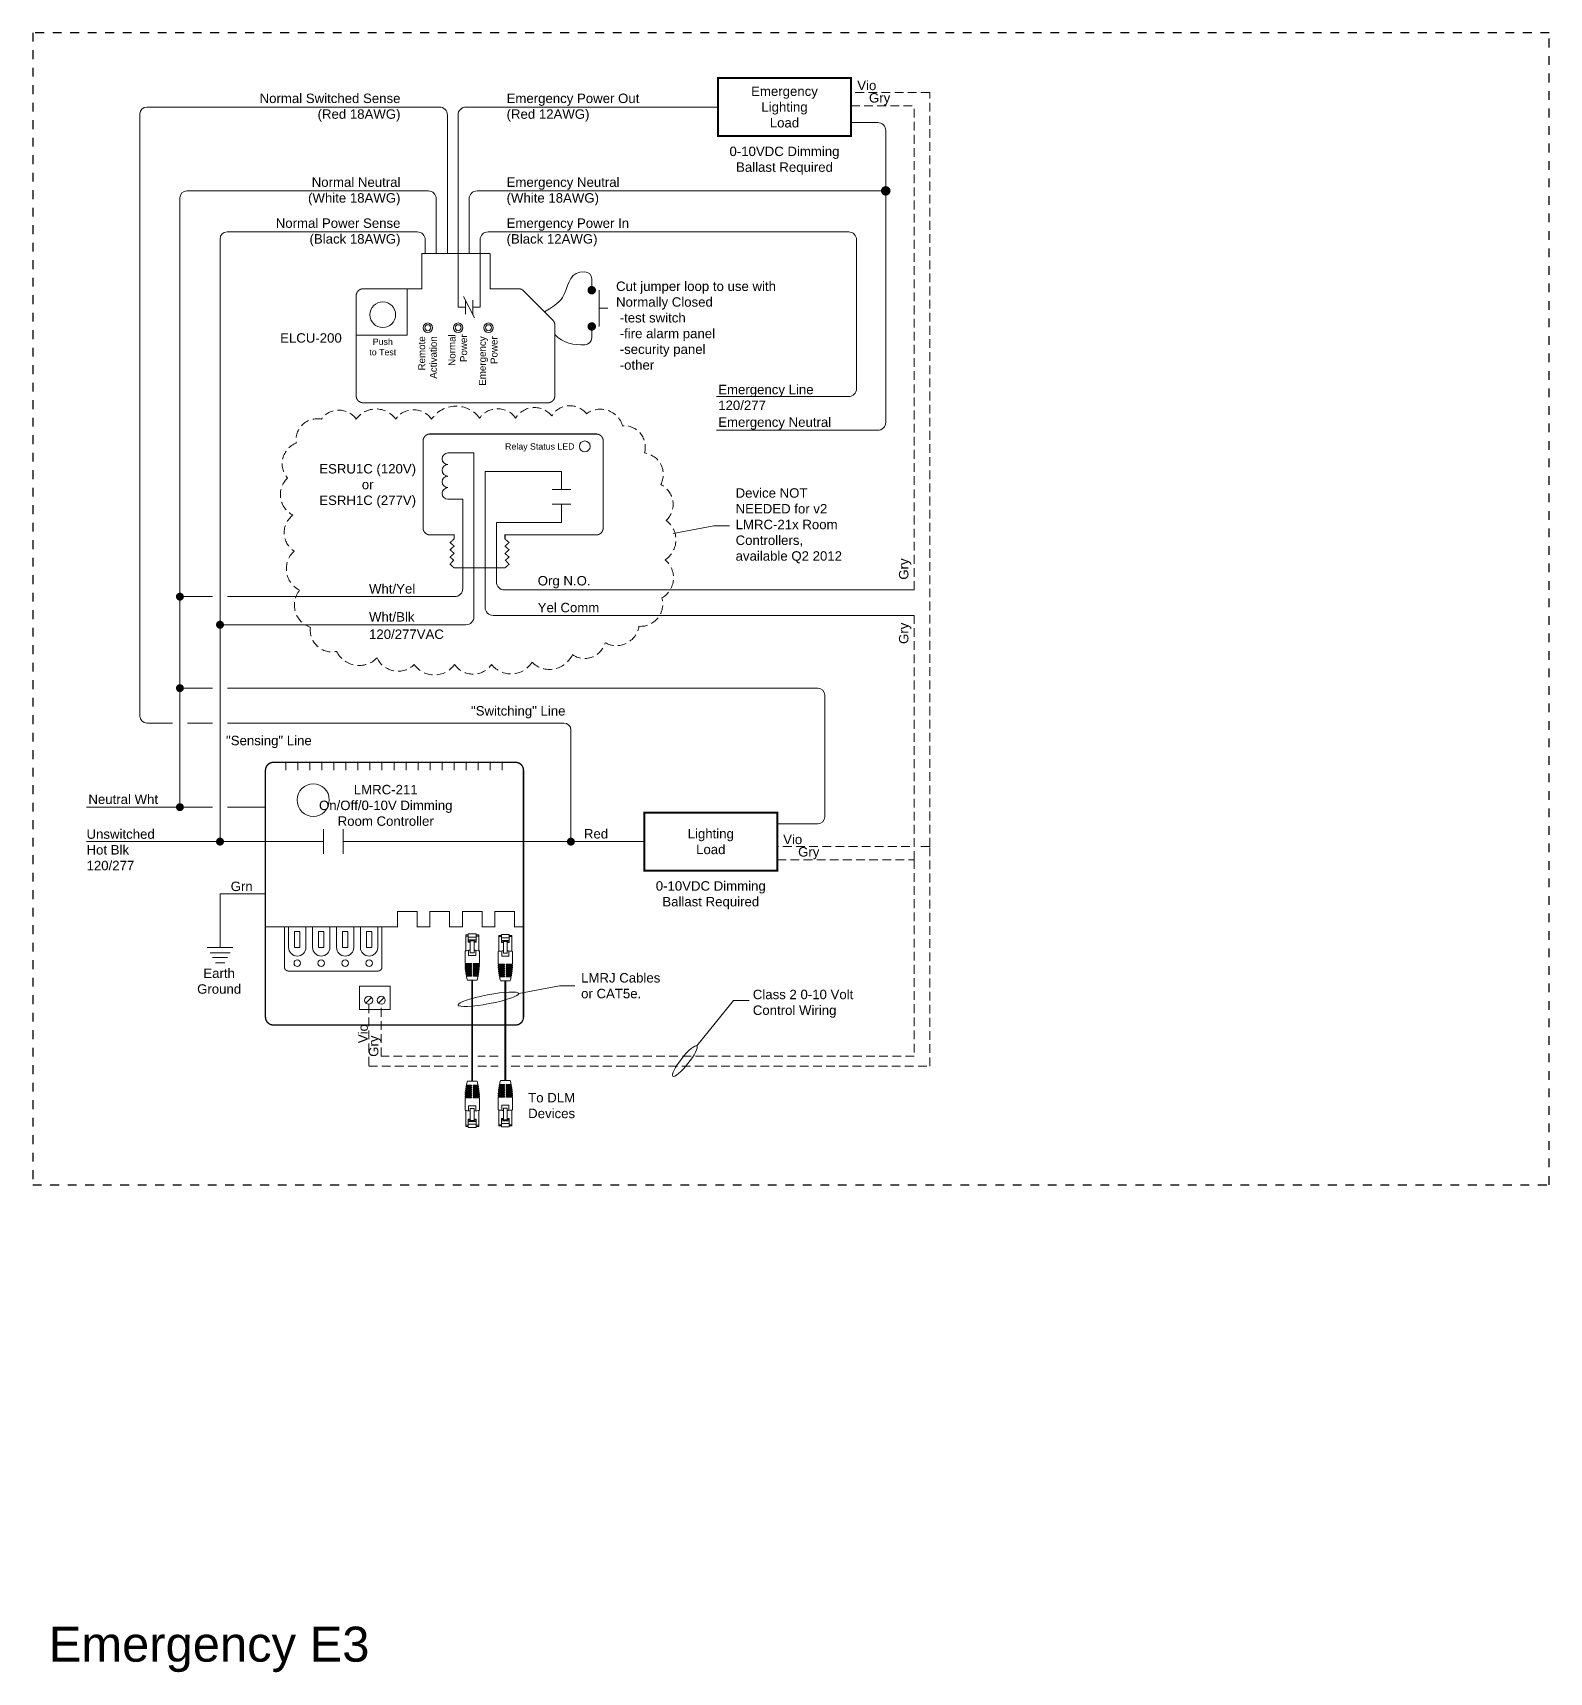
# Model space of a CAD drawing. Header units: inches. Extents: x -60 to 2005, y -577 to 104.
# Drawn here: x 1043.14 to 1086.46, y -53.14 to -6.3 of the extents above; entities that cross this region are included whole.
import ezdxf

# ---------------------------------------------------------------- set-up
doc = ezdxf.new("R2010")
doc.units = ezdxf.units.IN
doc.header["$MEASUREMENT"] = 0
for name, pattern in [('Demo', [0.5, 0.25, -0.25]), ('HIDDEN', [0.375, 0.25, -0.125]), ('HIDDEN2', [0.1875, 0.125, -0.0625])]:
    doc.linetypes.add(name, pattern=pattern)
doc.layers.get('0').update_dxf_attribs({"lineweight": 5})
doc.layers.add('PS Borders', color=40, linetype='Demo', lineweight=5, plot=False)
for name, color, linetype, lineweight in [('WS', 3, 'Continuous', 5), ('WS_DETAIL', 7, 'Continuous', 5), ('WS_LineVoltage', 1, 'Continuous', 5), ('WS_LowVoltage', 6, 'Continuous', 5)]:
    doc.layers.add(name, color=color, linetype=linetype, lineweight=lineweight)
doc.styles.add('ARIAL', font='arial.ttf')

# ---------------------------------------------------------------- blocks, each defined once
blk = doc.blocks.new('A$C756910A1')
at = {"layer": 'WS_DETAIL'}
for p, q in [((0.15, 6.6), (0.15, 10.17)), ((0.15, 10.17), (0.73, 10.17)), ((0.73, 9.92), (0.15, 9.92)), ((0.73, 10.43), (0.73, 8.56)), ((0.73, 10.43), (2.51, 10.43)), ((2.51, 9.66), (0.73, 9.66)), ((2.51, 9.06), (0.73, 9.06)), ((0.73, 8.74), (1.17, 8.74)), ((0.73, 8.56), (1.17, 8.56)), ((1.17, 6.17), (1.17, 9.06)), ((1.17, 8.85), (2.06, 8.85)), ((2.06, 6.17), (2.06, 9.06)), ((2.06, 8.74), (2.51, 8.74)), ((2.51, 8.56), (2.06, 8.56)), ((2.51, 10.43), (2.51, 8.56)), ((3.08, 10.17), (2.51, 10.17)), ((3.08, 9.92), (2.51, 9.92)), ((3.08, 6.6), (3.08, 10.17)), ((0, 6.56), (0, 3.73)), ((0, 3.73), (1.43, 3.73)), ((0.81, 6.7), (0.81, 5.55)), ((0.81, 5.55), (2.42, 5.55)), ((0.89, 3.73), (0.89, 3.51)), ((1.17, 6.17), (2.06, 6.17)), ((1.43, 3.51), (1.43, 3.73)), ((1.8, 3.73), (3.23, 3.73)), ((1.8, 3.51), (1.8, 3.73)), ((2.34, 3.73), (2.34, 3.51)), ((2.42, 6.7), (2.42, 5.55)), ((3.23, 6.56), (3.23, 3.73)), ((0, 3.51), (1.43, 3.51)), ((0.01, 3.29), (1.43, 3.29)), ((0.02, 3.06), (1.43, 3.06)), ((0.03, 2.84), (1.43, 2.84)), ((0.05, 2.62), (1.43, 2.62)), ((0.07, 2.4), (1.43, 2.4)), ((0.09, 2.18), (1.43, 2.18)), ((0.12, 1.96), (1.43, 1.96)), ((0.15, 1.74), (1.43, 1.74)), ((0.18, 1.52), (1.43, 1.52)), ((0.22, 1.3), (1.43, 1.3)), ((0.26, 1.08), (1.43, 1.08)), ((0.31, 0.86), (1.43, 0.86)), ((0.89, 3.29), (0.89, 3.06)), ((0.89, 2.84), (0.89, 2.62)), ((0.89, 2.4), (0.89, 2.18)), ((0.89, 1.96), (0.89, 1.74)), ((0.89, 1.52), (0.89, 1.3)), ((0.89, 1.08), (0.89, 0.86)), ((1.43, 3.06), (1.43, 3.29)), ((1.43, 2.62), (1.43, 2.84)), ((1.43, 2.18), (1.43, 2.4)), ((1.43, 1.74), (1.43, 1.96)), ((1.43, 1.3), (1.43, 1.52)), ((1.43, 0.86), (1.43, 1.08)), ((1.8, 3.51), (3.23, 3.51)), ((1.8, 3.29), (3.23, 3.29)), ((1.8, 3.06), (1.8, 3.29)), ((1.8, 3.06), (3.22, 3.06)), ((1.8, 2.84), (3.2, 2.84)), ((1.8, 2.62), (1.8, 2.84)), ((1.8, 2.62), (3.19, 2.62)), ((1.8, 2.4), (3.17, 2.4)), ((1.8, 2.18), (1.8, 2.4)), ((1.8, 2.18), (3.14, 2.18)), ((1.8, 1.96), (3.12, 1.96)), ((1.8, 1.74), (1.8, 1.96)), ((1.8, 1.74), (3.09, 1.74)), ((1.8, 1.52), (3.05, 1.52)), ((1.8, 1.3), (1.8, 1.52)), ((1.8, 1.3), (3.01, 1.3)), ((1.8, 1.08), (2.97, 1.08)), ((1.8, 0.86), (1.8, 1.08)), ((1.8, 0.86), (2.92, 0.86)), ((2.34, 3.29), (2.34, 3.06)), ((2.34, 2.84), (2.34, 2.62)), ((2.34, 2.4), (2.34, 2.18)), ((2.34, 1.96), (2.34, 1.74)), ((2.34, 1.52), (2.34, 1.3)), ((2.34, 1.08), (2.34, 0.86)), ((2.69, 0), (0.52, 0))]:
    blk.add_line(p, q, dxfattribs=at)
for centre, radius, start, end in [((1.62, -0.58), 7.33, 93.502, 102.7411), ((1.62, -0.58), 7.33, 77.2589, 86.498), ((13.49, 3.73), 13.49, 180.937, 181.8742), ((13.49, 3.73), 13.49, 182.8119, 183.7504), ((13.49, 3.73), 13.49, 184.6899, 185.6307), ((13.49, 3.73), 13.49, 186.573, 187.5171), ((13.49, 3.73), 13.49, 188.4632, 189.4117), ((13.49, 3.73), 13.49, 190.3627, 191.3167), ((13.49, 3.73), 13.49, 192.2739, 196.0379), ((-10.25, 3.73), 13.49, 343.9621, 347.7261), ((-10.25, 3.73), 13.49, 348.6833, 349.6373), ((-10.25, 3.73), 13.49, 350.5883, 351.5368), ((-10.25, 3.73), 13.49, 352.4829, 353.427), ((-10.25, 3.73), 13.49, 354.3693, 355.3101), ((-10.25, 3.73), 13.49, 356.2496, 357.1881), ((-10.25, 3.73), 13.49, 358.1258, 359.063)]:
    blk.add_arc(centre, radius, start, end, dxfattribs=at)
blk = doc.blocks.new('A$C222B27AB')
at = {"const_width": 0.25}
blk.add_lwpolyline([(0.12, 11.27), (0.12, 1.12, 0.414214), (1.12, 0.12), (23.67, 0.12, 0.414214), (24.67, 1.12), (24.67, 11.27)], format="xyb", dxfattribs=at)
for points in [[(2.69, 6.06), (4.02, 6.06), (4.02, 10.08), (2.69, 10.08)], [(8.72, 6.06), (10.05, 6.06), (10.05, 10.08), (8.72, 10.08)], [(14.75, 6.06), (16.07, 6.06), (16.07, 10.08), (14.75, 10.08)], [(20.78, 6.06), (22.1, 6.06), (22.1, 10.08), (20.78, 10.08)]]:
    blk.add_lwpolyline(points, close=True)
at = {"layer": 'WS_DETAIL'}
for p, q in [((1.17, 11.27), (1.17, 6.06)), ((5.54, 6.06), (5.54, 11.27)), ((7.2, 11.27), (7.2, 6.06)), ((11.57, 6.06), (11.57, 11.27)), ((13.23, 11.27), (13.23, 6.06)), ((17.6, 6.06), (17.6, 11.27)), ((19.26, 11.27), (19.26, 6.06)), ((23.62, 6.06), (23.62, 11.27))]:
    blk.add_line(p, q, dxfattribs=at)
for centre in [(3.36, 2.11), (9.38, 2.11), (15.41, 2.11), (21.44, 2.11)]:
    blk.add_circle(centre, 0.82, dxfattribs=at)
for centre in [(3.36, 6.06), (9.38, 6.06), (15.41, 6.06), (21.44, 6.06)]:
    blk.add_arc(centre, 2.18, 180, 0, dxfattribs=at)
blk = doc.blocks.new('A$C2A821E27')
for p, q in [((1.27, 1.3), (2.43, 2.46)), ((3.84, 1.3), (5, 2.46))]:
    blk.add_line(p, q)
blk.add_lwpolyline([(0, 4.76), (6.27, 4.76), (6.27, 0), (0, 0)], close=True)
for centre in [(1.85, 1.88), (4.42, 1.88)]:
    blk.add_circle(centre, 0.82)
blk = doc.blocks.new('A$C017659A6')
for p, q in [((0, 0.245), (0.409, 0.245)), ((0.044, 0.16), (0.365, 0.16)), ((0.082, 0.085), (0.326, 0.085)), ((0.129, 0), (0.28, 0))]:
    blk.add_line(p, q)

msp = doc.modelspace()

# ---------------------------------------------------------------- linework, layer by layer
at = {"linetype": 'HIDDEN'}
msp.add_lwpolyline([(1054.535, -17.335, 0.520567), (1053.506, -17.335, 0.520567), (1053.506, -17.335, 0.520567), (1052.383, -17.335, 0.520567), (1052.383, -17.335, 0.520567), (1051.386, -17.335, 0.520567), (1051.386, -17.335, 0.520567), (1050.669, -18.02, 0.520567), (1050.669, -18.02, 0.520567), (1050.419, -19.017, 0.520567), (1050.419, -19.017, 0.520567), (1050.575, -20.076, 0.520567), (1050.575, -20.076, 0.520567), (1050.606, -21.104, 0.520567), (1050.606, -21.104, 0.520567), (1050.762, -22.225, 0.520567), (1050.762, -22.225, 0.520567), (1051.074, -23.284, 0.520567), (1051.074, -23.284, 0.520567), (1051.822, -23.97, 0.520567), (1051.822, -23.97, 0.520567), (1052.976, -24.157, 0.520567), (1052.976, -24.157, 0.520567), (1054.036, -24.344, 0.520567), (1054.036, -24.344, 0.520567), (1055.19, -24.344, 0.520567), (1055.19, -24.344, 0.520567), (1056.25, -24.344, 0.520567), (1056.25, -24.344, 0.520567), (1057.403, -24.281, 0.520567), (1057.403, -24.281, 0.520567), (1058.557, -24.063, 0.520567), (1058.557, -24.063, 0.520567), (1059.492, -23.721, 0.520567), (1059.492, -23.721, 0.520567), (1060.459, -23.253, 0.520567), (1060.459, -23.253, 0.520567), (1061.114, -22.443, 0.520567), (1061.114, -22.443, 0.520567), (1061.207, -21.353, 0.520567), (1061.207, -21.353, 0.520567), (1061.238, -20.232, 0.520567), (1061.238, -20.232, 0.520567), (1061.082, -19.204, 0.520567), (1061.082, -19.204, 0.520567), (1060.615, -18.3, 0.520567), (1060.615, -18.3, 0.520567), (1059.991, -17.522, 0.520567), (1059.991, -17.522, 0.520567), (1058.962, -17.179, 0.520567), (1058.962, -17.179, 0.520567), (1057.965, -17.241, 0.520567), (1057.965, -17.241, 0.520567), (1056.936, -17.304, 0.520567), (1056.936, -17.304, 0.520567), (1055.907, -17.304, 0.520567), (1055.907, -17.304, 0.520567)], format="xyb", close=True, dxfattribs=at)
at = {"layer": 'PS Borders', "lineweight": -3}
msp.add_lwpolyline([(1043.141, -39.211), (1086.462, -39.211), (1086.462, -6.295), (1043.141, -6.295)], close=True, dxfattribs=at)
at = {"layer": 'WS'}
for points, const_width in [([(1055.694, -33.362), (1055.694, -36.234)], 0.051), ([(1056.64, -36.234), (1056.64, -33.378)], 0.0568)]:
    msp.add_lwpolyline(points, dxfattribs=dict(at, const_width=const_width))
at = {"layer": 'WS_DETAIL', "color": 7}
for p, q in [((1059.11, -13.33), (1059.11, -13.65)), ((1053.841, -14.936), (1053.841, -13.609)), ((1059.32, -13.65), (1059.32, -14.686)), ((1059.571, -14.168), (1059.32, -14.168)), ((1052.38, -14.936), (1053.841, -14.936)), ((1059.11, -14.686), (1059.11, -15.006)), ((1058.249, -18.826), (1056.066, -18.826)), ((1058.249, -19.344), (1058.249, -18.826)), ((1058.515, -19.344), (1057.983, -19.344)), ((1058.515, -19.768), (1057.983, -19.768)), ((1058.249, -19.768), (1058.249, -20.285)), ((1058.249, -20.285), (1056.386, -20.285)), ((1062.601, -20.381), (1063.043, -20.381)), ((1046.399, -26.016), (1047.129, -26.016)), ((1047.56, -26.016), (1048.275, -26.016)), ((1051.442, -29.052), (1051.442, -29.758)), ((1051.443, -29.052), (1051.443, -29.758)), ((1052.004, -29.052), (1052.004, -29.758)), ((1052.005, -29.052), (1052.005, -29.758)), ((1058.187, -33.523), (1058.629, -33.523)), ((1063.156, -33.946), (1063.603, -33.946))]:
    msp.add_line(p, q, dxfattribs=at)
at = {"layer": 'WS_DETAIL'}
for p, q in [((1055.445, -13.834), (1055.764, -14.442)), ((1055.499, -14.339), (1055.499, -13.937)), ((1055.71, -13.937), (1055.71, -14.339)), ((1055.499, -14.138), (1055.29, -14.138)), ((1055.922, -14.138), (1055.71, -14.138)), ((1055.001, -18.3), (1055.745, -18.3)), ((1055.001, -19.622), (1055.424, -19.622))]:
    msp.add_line(p, q, dxfattribs=at)
at = {"layer": 'WS_DETAIL', "color": 7, "linetype": 'Continuous'}
for p, q in [((1062.601, -20.381), (1061.439, -20.603)), ((1058.187, -33.523), (1057.025, -33.744)), ((1063.156, -33.946), (1062.112, -35.243))]:
    msp.add_line(p, q, dxfattribs=at)
at = {"layer": 'WS_DETAIL', "color": 7, "linetype": 'Continuous', "const_width": 0.0568}
for points in [[(1062.721, -9.243), (1066.518, -9.243), (1066.518, -7.591), (1062.721, -7.591)], [(1060.615, -30.231), (1064.412, -30.231), (1064.412, -28.579), (1060.615, -28.579)]]:
    msp.add_lwpolyline(points, close=True, dxfattribs=at)
at = {"layer": 'WS_DETAIL', "const_width": 0.03}
for points in [[(1056.204, -12.6), (1056.204, -13.609), (1057.019, -13.609, -0.199289), (1057.161, -13.667), (1057.997, -14.506, -0.198535), (1058.055, -14.647), (1058.055, -16.667, -0.414214), (1057.855, -16.867), (1052.58, -16.867, -0.414214), (1052.38, -16.667), (1052.38, -16.51)], [(1052.38, -16.51), (1052.38, -13.809, -0.414214), (1052.58, -13.609), (1054.255, -13.609), (1054.255, -12.6), (1055.137, -12.6), (1056.204, -12.6)], [(1055.905, -21.583), (1055.178, -21.583), (1055.063, -21.48), (1055.165, -21.365), (1055.063, -21.274), (1055.178, -21.171), (1055.063, -21.066), (1055.178, -20.963), (1055.063, -20.86), (1055.178, -20.757), (1055.178, -20.643), (1054.492, -20.643, -0.414214), (1054.292, -20.443), (1054.292, -17.958, -0.414214), (1054.492, -17.758), (1056.861, -17.758)], [(1055.905, -21.583), (1056.632, -21.583), (1056.747, -21.48), (1056.645, -21.365), (1056.747, -21.274), (1056.632, -21.171), (1056.747, -21.066), (1056.632, -20.963), (1056.747, -20.86), (1056.632, -20.757), (1056.632, -20.643), (1059.237, -20.643, 0.414214), (1059.437, -20.443), (1059.437, -17.958, 0.414214), (1059.237, -17.758), (1056.861, -17.758)]]:
    msp.add_lwpolyline(points, format="xyb", dxfattribs=at)
at = {"layer": 'WS_DETAIL', "color": 7, "linetype": 'Continuous', "const_width": 0.121}
for points in [[(1059.049, -13.65, -1), (1059.17, -13.65, -1)], [(1059.049, -14.686, 1), (1059.17, -14.686, 1)]]:
    msp.add_lwpolyline(points, format="xyb", close=True, dxfattribs=at)
at = {"layer": 'WS_DETAIL', "color": 7, "const_width": 0.039}
msp.add_lwpolyline([(1053.464, -27.14), (1056.933, -27.14, -0.414214), (1057.16, -27.367), (1057.16, -34.418, -0.414214), (1056.933, -34.645), (1050.016, -34.645, -0.414214), (1049.789, -34.418), (1049.789, -27.367, -0.414214), (1050.016, -27.14), (1053.464, -27.14)], format="xyb", dxfattribs=at)
at = {"layer": 'WS_DETAIL', "color": 7, "const_width": 0.0284}
for points in [[(1050.369, -27.369), (1050.369, -27.14)], [(1050.712, -27.369), (1050.712, -27.14)], [(1051.056, -27.369), (1051.056, -27.14)], [(1051.399, -27.369), (1051.399, -27.14)], [(1051.743, -27.369), (1051.743, -27.14)], [(1052.087, -27.369), (1052.087, -27.14)], [(1052.43, -27.369), (1052.43, -27.14)], [(1052.774, -27.369), (1052.774, -27.14)], [(1053.117, -27.369), (1053.117, -27.14)], [(1053.461, -27.369), (1053.461, -27.14)], [(1053.804, -27.369), (1053.804, -27.14)], [(1054.148, -27.369), (1054.148, -27.14)], [(1054.491, -27.369), (1054.491, -27.14)], [(1054.835, -27.369), (1054.835, -27.14)], [(1055.178, -27.369), (1055.178, -27.14)], [(1055.522, -27.369), (1055.522, -27.14)], [(1055.866, -27.369), (1055.866, -27.14)], [(1056.209, -27.369), (1056.209, -27.14)], [(1056.553, -27.369), (1056.553, -27.14)], [(1057.16, -31.837), (1056.905, -31.837), (1056.905, -31.406), (1056.342, -31.406), (1056.342, -31.837), (1055.977, -31.837), (1055.977, -31.406), (1055.413, -31.406), (1055.413, -31.837), (1055.049, -31.837), (1055.049, -31.406), (1054.485, -31.406), (1054.485, -31.837), (1054.12, -31.837), (1054.12, -31.406), (1053.557, -31.406), (1053.557, -31.837), (1049.789, -31.837)]]:
    msp.add_lwpolyline(points, dxfattribs=at)
at = {"layer": 'WS_DETAIL', "color": 7}
for points in [[(1051.154, -28.69), (1051.062, -28.68), (1050.977, -28.653), (1050.899, -28.61), (1050.831, -28.552), (1050.775, -28.482), (1050.732, -28.4), (1050.705, -28.309), (1050.696, -28.211), (1050.696, -28.211), (1050.705, -28.12), (1050.732, -28.034), (1050.775, -27.956), (1050.831, -27.888), (1050.899, -27.832), (1050.977, -27.789), (1051.062, -27.762), (1051.154, -27.753), (1051.154, -27.753), (1051.245, -27.762), (1051.331, -27.789), (1051.409, -27.832), (1051.477, -27.888), (1051.533, -27.956), (1051.576, -28.034), (1051.603, -28.12), (1051.612, -28.211), (1051.612, -28.211), (1051.603, -28.309), (1051.576, -28.4), (1051.533, -28.482), (1051.477, -28.552), (1051.409, -28.61), (1051.331, -28.653), (1051.245, -28.68), (1051.154, -28.69), (1051.154, -28.69), (1051.154, -28.69)], [(1049.789, -30.893), (1048.491, -30.893), (1048.491, -32.433)]]:
    msp.add_lwpolyline(points, dxfattribs=at)
for centre, radius in [((1053.14, -14.351), 0.367), ((1058.912, -18.113), 0.155)]:
    msp.add_circle(centre, radius, dxfattribs=at)
at = {"layer": 'WS_DETAIL'}
for centre, radius in [((1054.427, -14.724), 0.137), ((1054.427, -14.724), 0.0865), ((1055.293, -14.724), 0.137), ((1055.293, -14.724), 0.0865), ((1056.16, -14.724), 0.137), ((1056.16, -14.724), 0.0865)]:
    msp.add_circle(centre, radius, dxfattribs=at)
at = {"layer": 'WS_DETAIL', "color": 7}
for centre, radius, start, end in [((1058.908, -13.33), 0.202, 0, 90), ((1058.908, -15.006), 0.202, 270, 0), ((1046.399, -25.816), 0.2, 180, 270)]:
    msp.add_arc(centre, radius, start, end, dxfattribs=at)
at = {"layer": 'WS_DETAIL'}
for centre in [(1055.001, -18.466), (1055.001, -18.796), (1055.001, -19.127), (1055.001, -19.457)]:
    msp.add_arc(centre, 0.165, 90, 270, dxfattribs=at)
at = {"layer": 'WS_DETAIL', "color": 7, "extrusion": (0, 0, -1)}
for centre, major_axis, ratio in [((1056.159, -33.909), (0.866, 0.165), 0.144723), ((1061.769, -35.676), (0.343, 0.433), 0.206987)]:
    msp.add_ellipse(centre, major_axis=major_axis, ratio=ratio, dxfattribs=at)
at = {"layer": 'WS_DETAIL', "color": 7}
msp.add_open_spline([(1057.759, -14.267), (1058.175, -14.027), (1058.453, -13.619), (1058.491, -13.096), (1058.908, -13.128)], degree=3, knots=[0, 0, 0, 0, 0.853506, 2.600202, 2.600202, 2.600202, 2.600202], dxfattribs=at)
msp.add_open_spline([(1058.055, -14.917), (1058.284, -15.16), (1058.606, -15.226), (1058.908, -15.208)], degree=3, dxfattribs=at)
at = {"layer": 'WS_LineVoltage'}
for p, q in [((1046.399, -8.417), (1054.759, -8.417)), ((1062.721, -8.417), (1055.516, -8.417)), ((1046.199, -25.816), (1046.199, -8.617)), ((1054.985, -12.6), (1054.985, -8.643)), ((1055.29, -14.138), (1055.29, -8.643)), ((1066.518, -8.861), (1067.279, -8.861)), ((1067.509, -9.091), (1067.509, -17.423)), ((1047.344, -28.42), (1047.344, -11.012)), ((1047.544, -10.812), (1054.442, -10.812)), ((1054.668, -12.6), (1054.668, -11.038)), ((1055.606, -12.6), (1055.606, -11.038)), ((1067.509, -10.812), (1055.832, -10.812)), ((1048.69, -11.983), (1054.126, -11.983)), ((1066.45, -11.983), (1056.148, -11.983)), ((1048.49, -12.183), (1048.49, -29.405)), ((1054.352, -12.6), (1054.352, -12.209)), ((1055.922, -14.138), (1055.922, -12.209)), ((1062.678, -16.689), (1066.45, -16.689)), ((1067.279, -17.653), (1062.678, -17.653)), ((1055.745, -18.3), (1055.745, -22.978)), ((1055.424, -19.622), (1055.424, -22.176)), ((1048.275, -22.406), (1047.344, -22.406)), ((1055.194, -22.406), (1048.706, -22.406)), ((1055.515, -23.208), (1048.49, -23.208)), ((1047.344, -25.02), (1048.275, -25.02)), ((1048.706, -25.02), (1065.566, -25.02)), ((1065.765, -25.22), (1065.765, -28.696)), ((1048.706, -26.016), (1058.314, -26.016)), ((1058.514, -26.216), (1058.514, -29.405)), ((1064.412, -28.896), (1065.566, -28.896)), ((1058.514, -29.405), (1052.005, -29.405)), ((1060.615, -29.405), (1058.514, -29.405))]:
    msp.add_line(p, q, dxfattribs=at)
at = {"layer": 'WS_LineVoltage', "linetype": 'Continuous'}
msp.add_line((1066.676, -12.209), (1066.676, -16.463), dxfattribs=at)
at = {"layer": 'WS_LineVoltage', "linetype": 'Continuous', "const_width": 0.136}
msp.add_lwpolyline([(1067.441, -10.812, 1), (1067.577, -10.812, 1)], format="xyb", close=True, dxfattribs=at)
at = {"layer": 'WS_LineVoltage', "const_width": 0.114}
for points in [[(1047.288, -22.406, 1), (1047.401, -22.406, 1)], [(1048.433, -23.208, 1), (1048.547, -23.208, 1)], [(1047.288, -25.02, 1), (1047.401, -25.02, 1)], [(1047.288, -28.42, 1), (1047.401, -28.42, 1)], [(1048.433, -29.405, 1), (1048.547, -29.405, 1)], [(1058.457, -29.405, 1), (1058.57, -29.405, 1)]]:
    msp.add_lwpolyline(points, format="xyb", close=True, dxfattribs=at)
at = {"layer": 'WS_LineVoltage'}
for points in [[(1048.275, -28.42), (1044.674, -28.42)], [(1049.789, -28.42), (1048.706, -28.42)], [(1051.443, -29.405), (1044.674, -29.405)]]:
    msp.add_lwpolyline(points, dxfattribs=at)
for centre, radius, start, end in [((1046.399, -8.617), 0.2, 90, 180), ((1054.759, -8.643), 0.226, 0, 90), ((1055.516, -8.643), 0.226, 90, 180), ((1067.279, -9.091), 0.23, 0, 90), ((1047.544, -11.012), 0.2, 90, 180), ((1054.442, -11.038), 0.226, 0, 90), ((1055.832, -11.038), 0.226, 90, 180), ((1048.69, -12.183), 0.2, 90, 180), ((1054.126, -12.209), 0.226, 0, 90), ((1056.148, -12.209), 0.226, 90, 180), ((1066.45, -12.209), 0.226, 0, 90), ((1066.45, -16.463), 0.226, 270, 0), ((1067.279, -17.423), 0.23, 270, 0), ((1055.194, -22.176), 0.23, 270, 0), ((1055.515, -22.978), 0.23, 270, 0), ((1065.566, -25.22), 0.2, 0, 90), ((1058.314, -26.216), 0.2, 0, 90), ((1065.566, -28.696), 0.2, 270, 0)]:
    msp.add_arc(centre, radius, start, end, dxfattribs=at)
at = {"layer": 'WS_LowVoltage', "linetype": 'HIDDEN'}
for p, q in [((1066.518, -8.385), (1068.323, -8.385)), ((1068.323, -22.215), (1068.323, -8.385)), ((1068.323, -29.929), (1068.323, -22.943))]:
    msp.add_line(p, q, dxfattribs=at)
at = {"layer": 'WS_LowVoltage'}
for p, q in [((1056.066, -18.826), (1056.066, -22.714)), ((1056.386, -20.285), (1056.386, -21.985)), ((1056.616, -22.215), (1068.323, -22.215)), ((1056.295, -22.943), (1068.323, -22.943))]:
    msp.add_line(p, q, dxfattribs=at)
at = {"layer": 'WS_LowVoltage', "linetype": 'HIDDEN'}
for points in [[(1068.764, -29.547), (1068.764, -8.003), (1066.518, -8.003)], [(1064.412, -29.929), (1068.323, -29.929), (1068.323, -35.533), (1056.786, -35.533)], [(1056.806, -35.819), (1068.764, -35.819), (1068.764, -29.547), (1068.438, -29.547)], [(1068.198, -29.547), (1064.412, -29.547)], [(1052.737, -34.052), (1052.737, -35.819), (1055.569, -35.819)], [(1055.569, -35.533), (1053.096, -35.533), (1053.096, -34.052)], [(1056.441, -35.533), (1055.855, -35.533)], [(1055.855, -35.819), (1056.436, -35.819)]]:
    msp.add_lwpolyline(points, dxfattribs=at)
at = {"layer": 'WS_LowVoltage'}
for centre in [(1056.616, -21.985), (1056.295, -22.714)]:
    msp.add_arc(centre, 0.23, 180, 270, dxfattribs=at)

# ---------------------------------------------------------------- block references
at = {"layer": 'WS_DETAIL', "color": 7}
for name, p, xscale, yscale, zscale in [('A$C222B27AB', (1050.316, -33.116), 0.113542162574633, 0.113542162574633, 0.113542162574633), ('A$C756910A1', (1055.49, -33.362), 0.1268775403051713, 0.1268775403051713, 0.1268775403051713), ('A$C756910A1', (1056.436, -33.378), 0.1268775403051708, 0.1268775403051708, 0.1268775403051708), ('A$C017659A6', (1048.127, -32.87), 1.78198237229644, 1.78198237229644, 1.78198237229644), ('A$C2A821E27', (1052.478, -34.2), 0.1399110127967103, 0.1399110127967103, 0.1399110127967103), ('A$C2A821E27', (1052.478, -34.2), 0.1399110127967103, 0.1399110127967103, 0.1399110127967103)]:
    msp.add_blockref(name, p, dxfattribs=dict(at, xscale=xscale, yscale=yscale, zscale=zscale))
at = {"layer": 'WS_DETAIL', "color": 7, "yscale": 0.12687754030517, "zscale": 0.1268775403051711, "rotation": 180}
for p, xscale in [((1055.49, -36.25), -0.1268775403051713), ((1056.436, -36.234), -0.1268775403051708)]:
    msp.add_blockref('A$C756910A1', p, dxfattribs=dict(at, xscale=xscale))

# ---------------------------------------------------------------- texts
at = {"lineweight": -3, "insert": (1043.598, -51.835), "char_height": 1, "attachment_point": 1, "style": 'ARIAL'}
msp.add_mtext_dynamic_manual_height_columns('Emergency E3', width=25.92219, gutter_width=1, heights=[0], dxfattribs=at)
at = {"layer": 'WS_DETAIL', "color": 7, "style": 'ARIAL'}
for s, insert, char_height, attachment_point in [('Emergency\\PLighting\\PLoad', (1064.616, -8.417), 0.2699, 5), ('0-10VDC Dimming\\PBallast Required', (1064.616, -9.548), 0.26989, 2), ('Lighting\\PLoad', (1062.51, -29.405), 0.2699, 5), ('0-10VDC Dimming\\PBallast Required', (1062.51, -30.536), 0.26989, 2)]:
    msp.add_mtext(s, dxfattribs=dict(at, insert=insert, char_height=char_height, attachment_point=attachment_point))
at = {"layer": 'WS_DETAIL', "color": 7, "linetype": 'Continuous', "style": 'ARIAL'}
for s, insert, char_height, width, attachment_point in [('Vio', (1066.695, -7.801), 0.2699, 5.82944, 4), ('Gry', (1067.03, -8.195), 0.2699, 5.82944, 4), ('Emergency Line 120/277', (1062.723, -16.715), 0.26989, 3.70222, 4), ('Device NOT NEEDED for v2 LMRC-21x Room Controllers, available Q2 2012', (1063.22, -20.381), 0.26989, 3.12956, 4), ('Wht/Yel', (1052.747, -22.183), 0.2699, 4.23614, 4), ('Wht/Blk', (1052.747, -22.985), 0.2699, 4.23614, 4), ('120/277VAC', (1052.747, -23.481), 0.2699, 4.23614, 4), ('"Switching" Line   ', (1058.359, -25.709), 0.26989, 3.34011, 6), ('"Sensing" Line', (1048.663, -26.557), 0.26989, 3.848, 4), ('Neutral Wht', (1044.73, -28.197), 0.26989, 4.23614, 4), ('Vio', (1064.578, -29.344), 0.2699, 5.82944, 4), ('Gry', (1065.005, -29.738), 0.2699, 5.82944, 4), ('LMRJ Cables \\Por CAT5e.', (1058.806, -33.523), 0.26989, 2.15318, 4), ('To DLM \\PDevices', (1057.964, -36.948), 0.2699, 9.00015, 5)]:
    msp.add_mtext(s, dxfattribs=dict(at, insert=insert, char_height=char_height, width=width, attachment_point=attachment_point))
at = {"layer": 'WS_DETAIL', "color": 7, "style": 'ARIAL'}
for s, insert, char_height, width, attachment_point in [('Normal Switched Sense\\P(Red 18AWG)', (1053.645, -8.033), 0.26989, 7.26951, 3), ('Emergency Power Out\\P(Red 12AWG)', (1056.677, -8.033), 0.26989, 7.26951, 1), ('Normal Neutral\\P(White 18AWG)', (1053.645, -10.428), 0.26989, 7.26951, 3), ('Emergency Neutral\\P(White 18AWG)', (1056.677, -10.428), 0.26989, 7.26951, 1), ('Normal Power Sense\\P(Black 18AWG)', (1053.645, -11.599), 0.26989, 7.26951, 3), ('Emergency Power In\\P(Black 12AWG)', (1056.677, -11.599), 0.26989, 7.26951, 1), ('Cut jumper loop to use with\\PNormally Closed\\P -test switch\\P -fire alarm panel\\P -security panel\\P -other', (1059.804, -13.402), 0.26989, 8.03045, 1), ('ELCU-200', (1051.088, -14.88), 0.2699, 6.79077, 2), ('Push\\Pto Test', (1053.14, -15.032), 0.1799, 7.26951, 2), ('Emergency Neutral', (1062.723, -17.46), 0.26989, 5.12217, 4), ('Relay Status LED', (1058.618, -18.024), 0.17993, 7.26951, 3), ('ESRU1C (120V)\\Por\\PESRH1C (277V)', (1052.708, -18.617), 0.26989, 6.79077, 2), ('Org N.O.', (1057.567, -21.992), 0.2699, 4.23614, 4), ('Yel Comm', (1057.566, -22.72), 0.2699, 4.23614, 4), ('Grn', (1048.795, -30.685), 0.2699, 4.23614, 4), ('Earth\\PGround', (1048.465, -33.393), 0.2699, 6.92856, 5)]:
    msp.add_mtext(s, dxfattribs=dict(at, insert=insert, char_height=char_height, width=width, attachment_point=attachment_point))
at = {"layer": 'WS_DETAIL', "char_height": 0.2, "width": 6.43489, "attachment_point": 3, "rotation": 90, "style": 'ARIAL'}
for s, insert in [('Remote\\PActivation', (1054.151, -14.967)), ('Normal\\PPower', (1055.017, -14.911)), ('Emergency\\PPower', (1055.884, -14.967))]:
    msp.add_mtext(s, dxfattribs=dict(at, insert=insert))
at = {"layer": 'WS_DETAIL', "color": 7, "char_height": 0.2699, "width": 5.82944, "attachment_point": 4, "rotation": 90, "style": 'ARIAL'}
for insert in [(1068.062, -21.921), (1068.062, -23.758)]:
    msp.add_mtext('Gry', dxfattribs=dict(at, insert=insert))
at = {"layer": 'WS_DETAIL', "insert": (1053.224, -27.784), "char_height": 0.26989, "width": 5.65768, "attachment_point": 2, "style": 'ARIAL'}
msp.add_mtext('LMRC-211\\POn/Off/0-10V Dimming\\PRoom Controller', dxfattribs=at)
at = {"layer": 'WS_DETAIL', "linetype": 'HIDDEN2', "insert": (1044.677, -29.054), "char_height": 0.26989, "width": 1.9746, "attachment_point": 1, "style": 'ARIAL'}
msp.add_mtext('Unswitched Hot Blk 120/277', dxfattribs=at)
at = {"layer": 'WS_DETAIL', "color": 7, "linetype": 'HIDDEN2', "insert": (1063.711, -33.637), "char_height": 0.26989, "width": 2.87105, "attachment_point": 1, "style": 'ARIAL'}
msp.add_mtext('Class 2 0-10 Volt Control Wiring', dxfattribs=at)
at = {"layer": 'WS_DETAIL', "color": 7, "linetype": 'Continuous', "char_height": 0.2699, "width": 5.82944, "attachment_point": 4, "rotation": 90, "style": 'ARIAL'}
for s, insert in [('Vio', (1052.579, -35.164)), ('Gry', (1052.918, -35.554))]:
    msp.add_mtext(s, dxfattribs=dict(at, insert=insert))
at = {"layer": 'WS_LineVoltage', "linetype": 'Continuous', "insert": (1058.886, -29.182), "char_height": 0.2699, "width": 5.82944, "attachment_point": 4, "style": 'ARIAL'}
msp.add_mtext('Red', dxfattribs=at)

doc.saveas('drawing.dxf')
